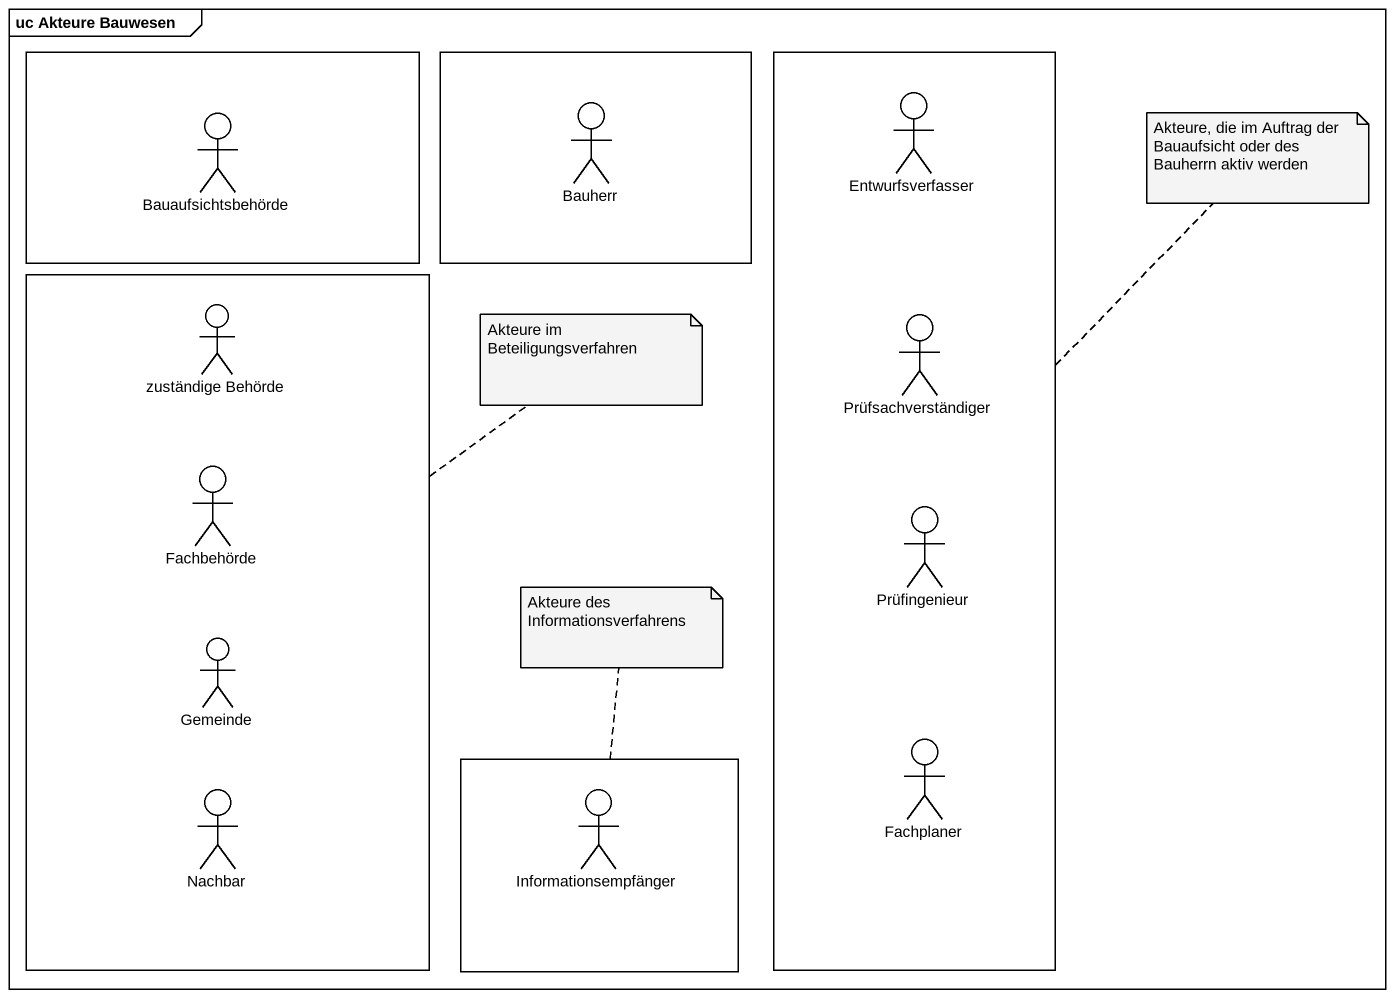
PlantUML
@startuml
mainframe uc Akteure Bauwesen
rectangle " " as rectangle1 {
  actor Bauaufsichtsbehörde
}
rectangle " " as rectangle2 {
  actor Bauherr
}
rectangle " " as rectangle3 {
  actor Entwurfsverfasser
  actor Prüfsachverständiger
  actor Prüfingenieur
  actor Fachplaner
}
rectangle " " as rectangle4 {
  actor "zuständige Behörde" as zuständige_Behörde
  actor Fachbehörde
  actor Gemeinde
  actor Nachbar
}
rectangle " " as rectangle5 {
  actor Informationsempfänger
}
note top of rectangle3 : Akteure, die im Auftrag der Bauaufsicht oder des Bauherrn aktiv werden
note top of rectangle4 : Akteure im Beteiligungsverfahren
note top of rectangle5 : Akteure des Informationsverfahrens
@enduml
